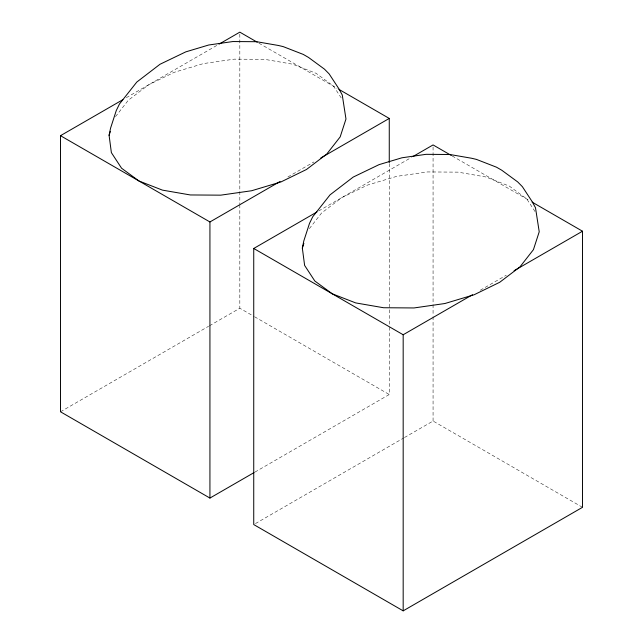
<?xml version="1.0" encoding="UTF-8"?>
<svg xmlns="http://www.w3.org/2000/svg" width="643" height="643" viewBox="0 0 643 643"><rect width="100%" height="100%" fill="white"/><g stroke="black" fill="none" stroke-linecap="round" stroke-linejoin="round"><path stroke-width="0.48" stroke-dasharray="3.21 2.41" d="M115.491 116.648L128.343 100.212L148.573 84.836L174.181 72.337L203.421 63.577L234.301 59.148L264.731 59.357L292.613 64.187L316.075 73.302L333.492 86.09L341.546 98.395M309.347 228.651L321.588 213.002L341.811 197.618L367.418 185.12L396.659 176.367L427.547 171.938L457.969 172.139L485.859 176.97L509.312 186.092L526.738 198.88L536.399 213.645M126.333 97.672L217.302 45.155M287.903 176.954L313.897 161.948M318.711 210.96L411.407 157.439M60.49 411.785L208.637 326.258M209.497 325.752L239.823 308.246L253.728 316.276M480.281 290.234L506.274 275.228M254.982 472.058L389.264 394.529L389.264 326.258M255.464 523.571L403.611 438.044M404.479 437.537L433.069 421.036L582.51 507.311M258.936 43.185L337.133 88.332M452.182 155.968L529.51 200.616M254.596 316.774L389.264 394.529M433.069 146.942L433.069 303.568M433.069 304.573L433.069 315.617M433.069 316.621L433.069 421.036M389.264 163.611L389.264 325.254M239.823 34.159L239.823 203.831M239.823 204.836L239.823 308.246"/><path stroke-width="0.96" d="M109.093 135.311L110.556 128.214L116.27 110.556L119.485 103.973L136.798 82.063L159.986 64.276L185.811 51.858L208.678 45.01L232.83 41.546L256.621 41.707L278.427 45.484L283.201 46.617L303.271 54.414L308.527 57.444L324.458 69.147L329.16 73.921L338.941 88.871L342.261 94.995L345.974 119.003L340.187 136.879L326.716 154.095L306.494 169.479L280.887 181.977L251.646 190.738L220.758 195.159L190.336 194.958L162.446 190.127L138.992 181.004L121.575 168.217L111.376 152.632L109.093 135.311L110.307 131.542M302.339 248.094L303.793 240.996L309.516 223.338L312.731 216.763L330.044 194.853L353.232 177.066L379.057 164.64L401.923 157.792L426.068 154.328L449.859 154.497L471.673 158.266L476.447 159.4L496.509 167.204L501.765 170.234L517.703 181.929L522.397 186.703L532.179 201.653L535.498 207.777L539.22 231.785L533.425 249.669L519.962 266.885L499.74 282.261L474.132 294.759L444.892 303.52L414.004 307.949L383.582 307.74L355.692 302.909L332.238 293.795L314.821 281.007L304.621 265.414L302.339 248.094L303.858 243.392M254.114 472.557L209.931 498.068L60.49 411.785L60.49 135.689L122.869 99.673M219.03 44.158L239.823 32.15L257.2 42.181M60.49 135.689L209.931 221.964L280.107 181.455M320.825 157.945L389.264 118.433L389.264 162.607M532.115 202.119L582.51 231.215L582.51 507.311L403.177 610.85L253.736 524.567L253.736 248.471L316.975 211.957M413.144 156.442L433.069 144.932L451.314 155.469M253.736 248.471L403.177 334.754L472.484 294.735M514.07 270.727L582.51 231.215M338.869 89.337L389.264 118.433M403.177 334.754L403.177 610.85M209.931 221.964L209.931 498.068"/></g></svg>
